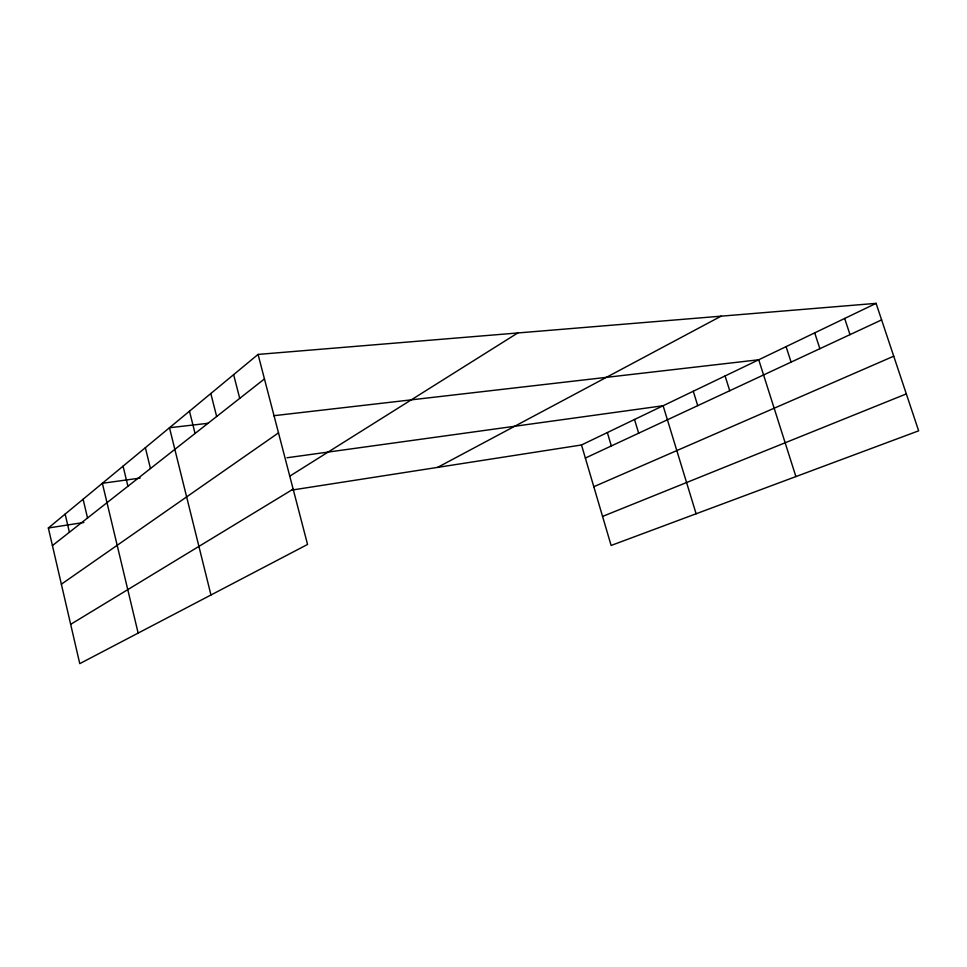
<?xml version="1.0" encoding="UTF-8"?>
<svg xmlns="http://www.w3.org/2000/svg" width="967" height="967" viewBox="0 0 967 967"><rect width="100%" height="100%" fill="white"/><g stroke="black" fill="none" stroke-linecap="round" stroke-linejoin="round"><path stroke-width="1.45" d="M258.068 354.418L307.554 544.445L79.765 663.64L48.35 527.994L258.068 354.418L876.09 303.36L918.65 430.823L611.12 545.461L581.505 444.977L876.09 303.36M52.423 545.593L264.45 378.931M61.368 584.201L278.496 432.865M289.907 476.066L517.78 332.962M70.664 624.344L293.146 489.133M437.592 467.387L721.116 316.161M585.361 458.056L881.614 319.896M593.811 486.715L893.726 356.194M602.562 516.426L906.321 393.907M48.35 527.994L83.863 522.47M292.107 490.039L581.505 444.977M140.167 478.061L102.369 483.295L138.148 633.095M286.957 457.766L663.12 405.741L696.119 513.779M208.098 423.292L169.479 427.74L210.963 594.983M273.685 415.725L758.744 359.772L795.901 476.586M844.674 318.457L850.005 334.642M814.71 332.866L819.859 348.7M786.086 346.621L791.079 362.117M725.093 375.945L729.734 390.728M693.266 391.248L697.727 405.657M634.521 419.497L638.655 433.204M607.349 432.563L611.337 445.944M233.627 374.652L239.719 398.368M210.818 393.521L216.656 416.499M189.484 411.193L195.068 433.458M145.364 447.697L150.465 468.524M123.063 466.154L127.922 486.244M83.102 499.226L87.538 517.986M65.14 514.093L69.394 532.249"/></g></svg>
